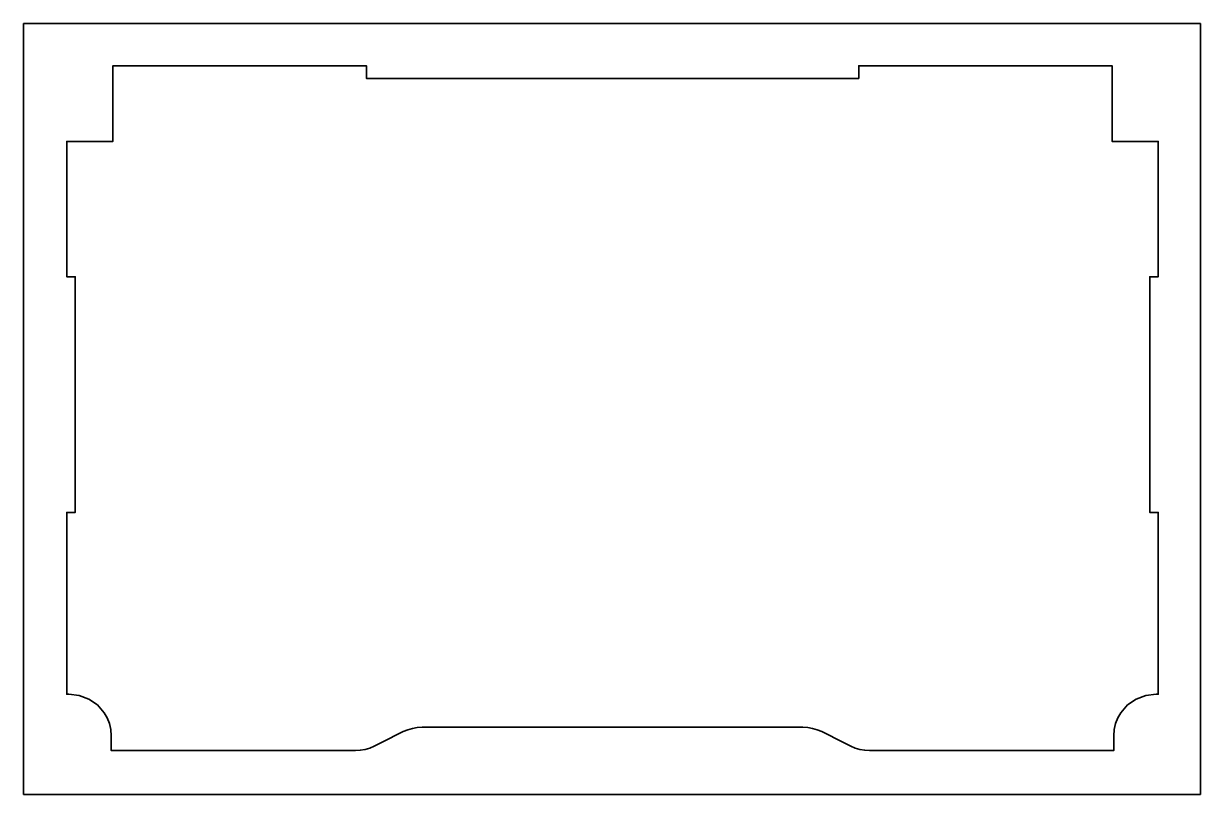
# Model space of a CAD drawing. Header units: millimetres. Extents: x -34 to 244, y 57 to 240.
import ezdxf

# ---------------------------------------------------------------- set-up
doc = ezdxf.new("R2010")
doc.units = ezdxf.units.MM
doc.header["$MEASUREMENT"] = 0
doc.layers.get('0').update_dxf_attribs({"lineweight": 0})
doc.layers.add('Safety', color=7, linetype='Continuous', lineweight=0)

msp = doc.modelspace()

# ---------------------------------------------------------------- linework, layer by layer
at = {"color": 250, "lineweight": 35, "true_color": 0x231f20}
msp.add_lwpolyline([(150.2, 73.19), (151.36, 73.12), (152.49, 72.92), (153.59, 72.59), (154.66, 72.14), (156.38, 71.28), (158.09, 70.43), (159.81, 69.57), (161.53, 68.72), (162.59, 68.27), (163.7, 67.94), (164.83, 67.74), (165.99, 67.67), (180.44, 67.67), (194.89, 67.67), (209.35, 67.67), (223.8, 67.67), (223.8, 68.53), (223.8, 69.4), (223.8, 70.26), (223.8, 71.12), (223.91, 72.62), (224.24, 74.05), (224.76, 75.39), (225.46, 76.63), (227.07, 78.49), (229.07, 79.86), (231.36, 80.71), (233.81, 81.01), (233.94, 81.01), (234.06, 81.01), (234.19, 81.01), (234.32, 81.01), (234.32, 91.76), (234.32, 102.51), (234.32, 113.26), (234.32, 124.01), (233.82, 124.01), (233.32, 124.01), (232.82, 124.01), (232.32, 124.01), (232.32, 137.96), (232.32, 151.91), (232.32, 165.86), (232.32, 179.81), (232.82, 179.81), (233.32, 179.81), (233.82, 179.81), (234.32, 179.81), (234.32, 187.81), (234.32, 195.81), (234.32, 203.81), (234.32, 211.81), (233.82, 211.81), (233.32, 211.81), (232.82, 211.81), (232.32, 211.81), (230.09, 211.81), (227.86, 211.81), (225.63, 211.81), (223.4, 211.81), (223.4, 215.54), (223.4, 219.27), (223.4, 222.99), (223.4, 226.72), (223.4, 227.47), (223.4, 228.22), (223.4, 228.97), (223.4, 229.72), (208.4, 229.72), (193.4, 229.72), (178.4, 229.72), (163.4, 229.72), (163.4, 228.97), (163.4, 228.22), (163.4, 227.47), (163.4, 226.72), (134.26, 226.72), (105.12, 226.72), (75.98, 226.72), (46.84, 226.72), (46.84, 227.47), (46.84, 228.22), (46.84, 228.97), (46.84, 229.72), (31.84, 229.72), (16.84, 229.72), (1.84, 229.72), (-13.16, 229.72), (-13.16, 228.97), (-13.16, 228.22), (-13.16, 227.47), (-13.16, 226.72), (-13.16, 222.99), (-13.16, 219.27), (-13.16, 215.54), (-13.16, 211.81), (-15.39, 211.81), (-17.62, 211.81), (-19.85, 211.81), (-22.08, 211.81), (-22.58, 211.81), (-23.08, 211.81), (-23.58, 211.81), (-24.08, 211.81), (-24.08, 203.81), (-24.08, 195.81), (-24.08, 187.81), (-24.08, 179.81), (-23.58, 179.81), (-23.08, 179.81), (-22.58, 179.81), (-22.08, 179.81), (-22.08, 165.86), (-22.08, 151.91), (-22.08, 137.96), (-22.08, 124.01), (-22.58, 124.01), (-23.08, 124.01), (-23.58, 124.01), (-24.08, 124.01), (-24.08, 113.26), (-24.08, 102.51), (-24.08, 91.76), (-24.08, 81.01), (-23.95, 81.01), (-23.82, 81.01), (-23.7, 81.01), (-23.57, 81.01), (-21.12, 80.71), (-18.83, 79.86), (-16.83, 78.49), (-15.22, 76.63), (-14.52, 75.39), (-14, 74.05), (-13.67, 72.62), (-13.56, 71.12), (-13.56, 70.26), (-13.56, 69.4), (-13.56, 68.53), (-13.56, 67.67), (0.89, 67.67), (15.35, 67.67), (29.8, 67.67), (44.25, 67.67), (45.41, 67.74), (46.54, 67.94), (47.65, 68.27), (48.71, 68.72), (50.43, 69.57), (52.15, 70.43), (53.86, 71.28), (55.58, 72.14), (56.64, 72.59), (57.75, 72.92), (58.88, 73.12), (60.04, 73.19), (82.58, 73.19), (105.12, 73.19), (127.66, 73.19)], close=True, dxfattribs=at)
at = {"layer": 'Safety', "color": 250, "lineweight": 35, "true_color": 0x231f20}
msp.add_lwpolyline([(244.32, 57.28), (-34.32, 57.28), (-34.32, 239.72), (244.32, 239.72)], close=True, dxfattribs=at)

doc.saveas('drawing.dxf')
